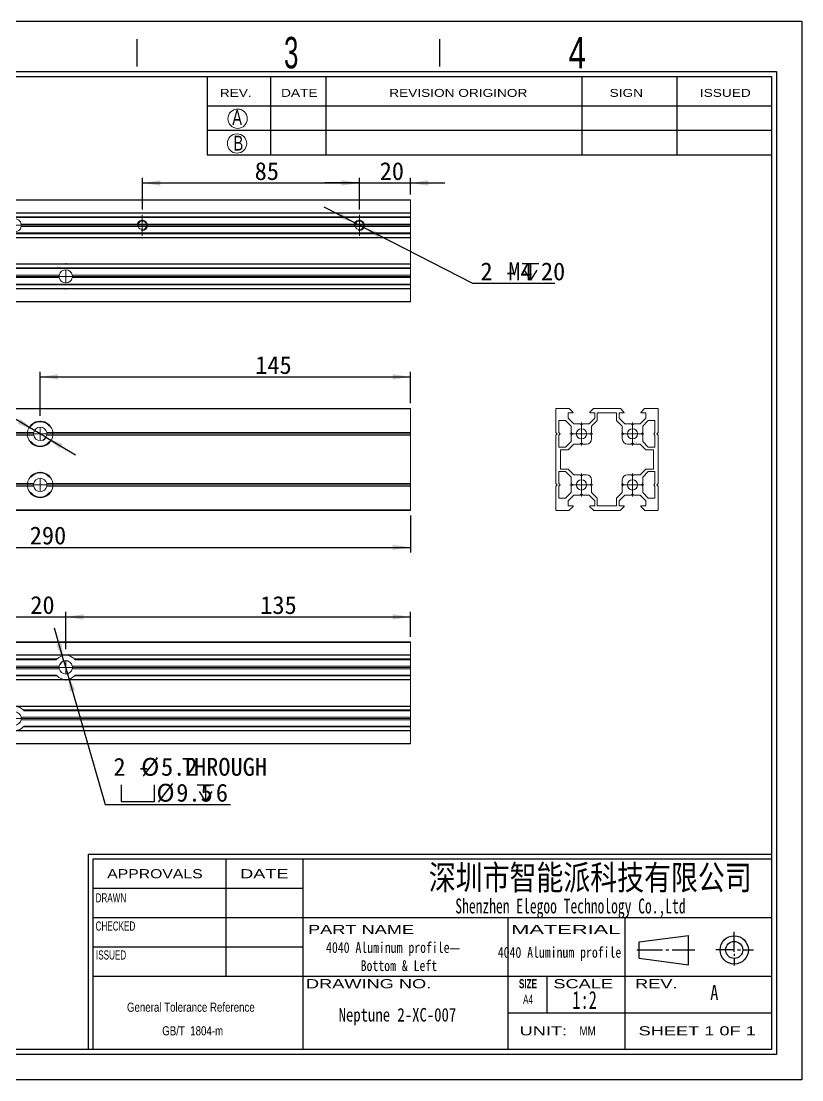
# Model space of a CAD drawing. Header units: millimetres. Extents: x 2 to 295, y 1 to 209.
# Drawn here: x 142.2 to 295.1, y 1.3 to 208.7 of the extents above; entities that cross this region are included whole.
import ezdxf

# ---------------------------------------------------------------- set-up
doc = ezdxf.new("R2010")
doc.units = ezdxf.units.MM
doc.linetypes.add('CENTER', pattern=[10.16, 6.35, -1.27, 1.27, -1.27])
doc.layers.add('DIM', color=5, linetype='Continuous')
doc.layers.add('SLD-0', color=179, linetype='Continuous')
doc.layers.add('中心线', color=1, linetype='CENTER', lineweight=15)
doc.styles.add('SLDTEXTSTYLE0', font='SIMSUN.TTC', dxfattribs={"width": 0.67})
doc.styles.add('SLDTEXTSTYLE1', font='SIMSUN.TTC', dxfattribs={"width": 0.8})
doc.styles.add('SLDTEXTSTYLE10', font='ARIAL.TTF', dxfattribs={"width": 0.7584})
doc.styles.add('SLDTEXTSTYLE11', font='ARIAL.TTF', dxfattribs={"width": 1.2324})
doc.styles.add('SLDTEXTSTYLE12', font='ARIAL.TTF', dxfattribs={"width": 1.7064})
doc.styles.add('SLDTEXTSTYLE13', font='SIMKAI.TTF', dxfattribs={"width": 0.67})
doc.styles.add('SLDTEXTSTYLE14', font='SIMSUN.TTC')
doc.styles.add('SLDTEXTSTYLE2', font='SIMSUN.TTC', dxfattribs={"width": 0.8, "bigfont": 'bigfont'})
doc.styles.add('SLDTEXTSTYLE4', font='SIMSUN.TTC', dxfattribs={"width": 0.8})
doc.styles.add('SLDTEXTSTYLE5', font='ARIAL.TTF', dxfattribs={"width": 0.63516})
doc.styles.add('SLDTEXTSTYLE6', font='GOTHIC.TTF', dxfattribs={"width": 0.7304})
doc.styles.add('SLDTEXTSTYLE7', font='GOTHIC.TTF', dxfattribs={"width": 0.61171})
doc.styles.add('SLDTEXTSTYLE8', font='ARIALBD.TTF', dxfattribs={"width": 0.63516})
doc.styles.add('SLDTEXTSTYLE9', font='ARIAL.TTF', dxfattribs={"width": 1.422})
doc.dimstyles.new('SLDDIMSTYLE0', dxfattribs={"dimtxt": 3.5, "dimasz": 3.5, "dimexe": 0, "dimexo": 0.0625, "dimgap": 0.875, "dimtad": 2, "dimlfac": 2, "dimrnd": 1e-09, "dimzin": 12, "dimdsep": 46, "dimtxsty": 'SLDTEXTSTYLE0', "dimsah": 1, "dimcen": 0.09, "dimadec": 0, "dimazin": 3, "dimtfac": 1, "dimtofl": 0, "dimtmove": 0, "dimatfit": 3, "dimfxl": 0, "dimfrac": 2, "dimtolj": 1, "dimtzin": 12, "dimarcsym": 0})
doc.dimstyles.new('SLDDIMSTYLE1', dxfattribs={"dimtxt": 3.5, "dimasz": 3.5, "dimexe": 0, "dimexo": 0.0625, "dimgap": 0.875, "dimtad": 2, "dimlfac": 2, "dimrnd": 1e-09, "dimzin": 12, "dimdsep": 46, "dimtxsty": 'SLDTEXTSTYLE0', "dimsah": 1, "dimcen": 0.09, "dimadec": 0, "dimazin": 3, "dimtfac": 1, "dimtmove": 0, "dimatfit": 0, "dimfxl": 0, "dimfrac": 2, "dimtolj": 1, "dimtzin": 12, "dimarcsym": 0})
doc.dimstyles.new('SLDDIMSTYLE2', dxfattribs={"dimtxt": 3.5, "dimasz": 3.5, "dimexe": 0, "dimexo": 0.0625, "dimgap": 0.875, "dimtad": 0, "dimtih": 1, "dimtoh": 1, "dimlfac": 2, "dimrnd": 1e-09, "dimzin": 12, "dimdsep": 46, "dimtxsty": 'SLDTEXTSTYLE0', "dimsah": 1, "dimcen": 0, "dimadec": 0, "dimazin": 3, "dimtfac": 1, "dimtmove": 0, "dimatfit": 3, "dimfxl": 0, "dimfrac": 2, "dimtolj": 1, "dimtzin": 12, "dimarcsym": 0})

# ---------------------------------------------------------------- blocks, each defined once
blk = doc.blocks.new('SW_NOTE_1')
at = {"layer": 'SLD-0', "color": 0, "char_height": 2.1167, "attachment_point": 2}
for s, insert, style in [('4040 Aluminum profile—', (11.56, 2.46), 'SLDTEXTSTYLE2'), (' Bottom & Left', (12.13, -1.09), 'SLDTEXTSTYLE1')]:
    blk.add_mtext(s, dxfattribs=dict(at, insert=insert, style=style))
blk = doc.blocks.new('SW_NOTE_3')
at = {"layer": 'SLD-0', "color": 0, "char_height": 1.7927, "attachment_point": 2, "style": 'SLDTEXTSTYLE10'}
for s, insert in [('General Tolerance Reference ', (13.02, 2.31)), (' GB/T  1804-m', (13.11, -2.32))]:
    blk.add_mtext(s, dxfattribs=dict(at, insert=insert))
blk = doc.blocks.new('_D')
at = {"layer": 'DIM'}
for p, q in [((150.96, 85.63), (150.96, 92.97)), ((150.96, 91.97), (218.46, 91.97)), ((218.46, 88.08), (218.46, 92.97))]:
    blk.add_line(p, q, dxfattribs=at)
for points in [[(150.96, 91.97), (154.46, 91.44), (154.46, 92.51)], [(218.46, 91.97), (214.96, 92.51), (214.96, 91.44)]]:
    blk.add_solid(points, dxfattribs=at)
at = {"layer": 'DIM', "insert": (189.05, 96.05), "char_height": 3.5, "attachment_point": 1, "style": 'SLDTEXTSTYLE14'}
blk.add_mtext('135', dxfattribs=at)
blk = doc.blocks.new('_D_1')
at = {"layer": 'DIM'}
for p, q in [((140.96, 91.98), (134.23, 91.98)), ((140.96, 75.63), (140.96, 92.98)), ((140.96, 91.98), (150.96, 91.98)), ((150.96, 85.63), (150.96, 92.98)), ((150.96, 91.98), (157.69, 91.98))]:
    blk.add_line(p, q, dxfattribs=at)
for points in [[(140.96, 91.98), (137.46, 92.52), (137.46, 91.45)], [(150.96, 91.98), (154.46, 91.45), (154.46, 92.52)]]:
    blk.add_solid(points, dxfattribs=at)
at = {"layer": 'DIM', "insert": (144.02, 96.06), "char_height": 3.5, "attachment_point": 1, "style": 'SLDTEXTSTYLE14'}
blk.add_mtext('20', dxfattribs=at)
blk = doc.blocks.new('SW_SYMBOL_HOLE_SPOT')
at = {"layer": 'DIM', "color": 0}
for p, q in [((0, 875), (0, 75)), ((1600, 75), (1600, 875)), ((0, 75), (1600, 75))]:
    blk.add_line(p, q, dxfattribs=at)
blk = doc.blocks.new('SW_SYMBOL_HOLE_DEPTH')
at = {"layer": 'DIM', "color": 0}
for p, q in [((0, 875), (800, 875)), ((100, 555), (400, 75)), ((400, 875), (400, 75)), ((700, 555), (400, 75))]:
    blk.add_line(p, q, dxfattribs=at)
blk = doc.blocks.new('_D_2')
at = {"layer": 'DIM'}
for p, q in [((150.6, 83.33), (148.73, 89.8)), ((150.6, 83.33), (151.32, 80.83)), ((151.32, 80.83), (158.71, 55.22)), ((158.71, 55.22), (183.22, 55.22))]:
    blk.add_line(p, q, dxfattribs=at)
blk.add_arc((150.96, 82.08), 1.3, 68.5332, 153.5189, dxfattribs=at)
for points in [[(150.6, 83.33), (150.14, 86.84), (149.11, 86.54)], [(151.32, 80.83), (151.77, 77.32), (152.8, 77.62)]]:
    blk.add_solid(points, dxfattribs=at)
at = {"layer": 'DIM', "xscale": 0.004072727272727273, "yscale": 0.004072727272727273, "zscale": 0.004072727272727273}
for name, p in [('SW_SYMBOL_HOLE_SPOT', (161.81, 55.5)), ('SW_SYMBOL_HOLE_DEPTH', (176.69, 55.5))]:
    blk.add_blockref(name, p, dxfattribs=at)
at = {"layer": 'DIM', "char_height": 3.5, "attachment_point": 1, "style": 'SLDTEXTSTYLE14'}
for s, insert in [('2 - ', (160.3, 64.36)), ('%%c', (165.74, 64.36)), ('5.2', (169.61, 64.36)), ('THROUGH', (173.7, 64.36)), ('%%c', (168.73, 59.29)), ('9.5', (172.6, 59.29)), ('6', (180.35, 59.29))]:
    blk.add_mtext(s, dxfattribs=dict(at, insert=insert))
blk = doc.blocks.new('SW_CENTERMARKSYMBOL_0')
at = {"layer": '中心线', "color": 0}
for p, q in [((0, 2.5), (0, 2.55)), ((-2.5, 0), (-2.55, 0)), ((0, 0), (-1.25, 0)), ((0, 0), (0, 1.25)), ((0, 0), (0, -1.25)), ((0, 0), (1.25, 0)), ((2.5, 0), (2.55, 0)), ((0, -2.5), (0, -2.55))]:
    blk.add_line(p, q, dxfattribs=at)
blk = doc.blocks.new('SW_CENTERMARKSYMBOL_1')
at = {"layer": '中心线', "color": 0}
for p, q in [((0, 2.5), (0, 2.55)), ((-2.5, 0), (-2.55, 0)), ((0, 0), (-1.25, 0)), ((0, 0), (0, 1.25)), ((0, 0), (0, -1.25)), ((0, 0), (1.25, 0)), ((2.5, 0), (2.55, 0)), ((0, -2.5), (0, -2.55))]:
    blk.add_line(p, q, dxfattribs=at)
blk = doc.blocks.new('_D_3')
at = {"layer": 'DIM'}
for p, q in [((145.96, 131.38), (145.96, 139.99)), ((145.96, 138.99), (218.46, 138.99)), ((218.46, 133.83), (218.46, 139.99))]:
    blk.add_line(p, q, dxfattribs=at)
for points in [[(145.96, 138.99), (149.46, 138.46), (149.46, 139.53)], [(218.46, 138.99), (214.96, 139.53), (214.96, 138.46)]]:
    blk.add_solid(points, dxfattribs=at)
at = {"layer": 'DIM', "insert": (188.06, 143.07), "char_height": 3.5, "attachment_point": 1, "style": 'SLDTEXTSTYLE14'}
blk.add_mtext('145', dxfattribs=at)
blk = doc.blocks.new('_D_4')
at = {"layer": 'DIM'}
for p, q in [((73.46, 111.83), (73.46, 104.6)), ((218.46, 111.83), (218.46, 104.6)), ((73.46, 105.6), (218.46, 105.6))]:
    blk.add_line(p, q, dxfattribs=at)
for points in [[(73.46, 105.6), (76.96, 105.07), (76.96, 106.14)], [(218.46, 105.6), (214.96, 106.14), (214.96, 105.07)]]:
    blk.add_solid(points, dxfattribs=at)
at = {"layer": 'DIM', "insert": (143.91, 109.68), "char_height": 3.5, "attachment_point": 1, "style": 'SLDTEXTSTYLE14'}
blk.add_mtext('290', dxfattribs=at)
blk = doc.blocks.new('_D_5')
at = {"layer": 'DIM'}
for p, q in [((128.12, 138.42), (103.61, 138.42)), ((144.84, 128.49), (128.12, 138.42)), ((147.07, 127.16), (144.84, 128.49)), ((147.07, 127.16), (152.86, 123.73))]:
    blk.add_line(p, q, dxfattribs=at)
blk.add_arc((145.96, 127.83), 1.3, 291.7182, 333.5189, dxfattribs=at)
for points in [[(144.84, 128.49), (142.1, 130.74), (141.55, 129.82)], [(147.07, 127.16), (149.81, 124.91), (150.36, 125.84)]]:
    blk.add_solid(points, dxfattribs=at)
at = {"layer": 'DIM', "xscale": 0.004072727272727273, "yscale": 0.004072727272727273, "zscale": 0.004072727272727273}
for name, p in [('SW_SYMBOL_HOLE_SPOT', (105.12, 138.71)), ('SW_SYMBOL_HOLE_DEPTH', (120, 138.71))]:
    blk.add_blockref(name, p, dxfattribs=at)
at = {"layer": 'DIM', "char_height": 3.5, "attachment_point": 1, "style": 'SLDTEXTSTYLE14'}
for s, insert in [('2 - ', (103.61, 147.57)), ('%%c', (109.06, 147.57)), ('5.2', (112.93, 147.57)), ('THROUGH', (117.01, 147.57)), ('%%c', (112.05, 142.49)), ('9.5', (115.92, 142.49)), ('6', (123.67, 142.49))]:
    blk.add_mtext(s, dxfattribs=dict(at, insert=insert))
blk = doc.blocks.new('SW_CENTERMARKSYMBOL_2')
at = {"layer": '中心线', "color": 0}
for p, q in [((0, 2.5), (0, 2.55)), ((-2.5, 0), (-2.55, 0)), ((0, 0), (-1.25, 0)), ((0, 0), (0, 1.25)), ((0, 0), (0, -1.25)), ((0, 0), (1.25, 0)), ((2.5, 0), (2.55, 0)), ((0, -2.5), (0, -2.55))]:
    blk.add_line(p, q, dxfattribs=at)
blk = doc.blocks.new('SW_CENTERMARKSYMBOL_3')
at = {"layer": '中心线', "color": 0}
for p, q in [((0, 2.5), (0, 2.55)), ((-2.5, 0), (-2.55, 0)), ((0, 0), (-1.25, 0)), ((0, 0), (0, 1.25)), ((0, 0), (0, -1.25)), ((0, 0), (1.25, 0)), ((2.5, 0), (2.55, 0)), ((0, -2.5), (0, -2.55))]:
    blk.add_line(p, q, dxfattribs=at)
blk = doc.blocks.new('_D_6')
at = {"layer": 'DIM'}
for p, q in [((208.46, 176.98), (201.73, 176.98)), ((208.46, 171.76), (208.46, 177.98)), ((208.46, 176.98), (218.46, 176.98)), ((218.46, 174.69), (218.46, 177.98)), ((218.46, 176.98), (225.19, 176.98))]:
    blk.add_line(p, q, dxfattribs=at)
for points in [[(208.46, 176.98), (204.96, 177.52), (204.96, 176.45)], [(218.46, 176.98), (221.96, 176.45), (221.96, 177.52)]]:
    blk.add_solid(points, dxfattribs=at)
at = {"layer": 'DIM', "insert": (212.44, 181.06), "char_height": 3.5, "attachment_point": 1, "style": 'SLDTEXTSTYLE14'}
blk.add_mtext('20', dxfattribs=at)
blk = doc.blocks.new('_D_7')
at = {"layer": 'DIM'}
for p, q in [((165.96, 171.76), (165.96, 177.98)), ((165.96, 176.98), (208.46, 176.98)), ((208.46, 171.76), (208.46, 177.98))]:
    blk.add_line(p, q, dxfattribs=at)
for points in [[(165.96, 176.98), (169.46, 176.45), (169.46, 177.52)], [(208.46, 176.98), (204.96, 177.52), (204.96, 176.45)]]:
    blk.add_solid(points, dxfattribs=at)
at = {"layer": 'DIM', "insert": (187.96, 181.06), "char_height": 3.5, "attachment_point": 1, "style": 'SLDTEXTSTYLE14'}
blk.add_mtext('85', dxfattribs=at)
blk = doc.blocks.new('_D_8')
at = {"layer": 'DIM'}
for p, q in [((207.57, 169.15), (201.58, 172.22)), ((207.57, 169.15), (209.35, 168.23)), ((209.35, 168.23), (230.59, 157.34)), ((230.59, 157.34), (246.73, 157.34))]:
    blk.add_line(p, q, dxfattribs=at)
for points in [[(207.57, 169.15), (204.7, 171.22), (204.21, 170.26)], [(209.35, 168.23), (212.21, 166.16), (212.71, 167.11)]]:
    blk.add_solid(points, dxfattribs=at)
at = {"layer": 'DIM', "xscale": 0.004072727272727273, "yscale": 0.004072727272727273, "zscale": 0.004072727272727273}
blk.add_blockref('SW_SYMBOL_HOLE_DEPTH', (240.34, 157.62), dxfattribs=at)
at = {"layer": 'DIM', "char_height": 3.5, "attachment_point": 1, "style": 'SLDTEXTSTYLE14'}
for s, insert in [('2 - ', (232.18, 161.41)), ('M4', (237.62, 161.41)), ('20', (244.01, 161.41))]:
    blk.add_mtext(s, dxfattribs=dict(at, insert=insert))
blk = doc.blocks.new('SW_CENTERMARKSYMBOL_4')
at = {"layer": '中心线', "color": 0}
for p, q in [((0, 1.25), (0, 2.075)), ((-1.25, 0), (-2.075, 0)), ((0, 0), (-1.25, 0)), ((0, 0), (0, 1.25)), ((0, 0), (0, -1.25)), ((0, 0), (1.25, 0)), ((1.25, 0), (2.075, 0)), ((0, -1.25), (0, -2.075))]:
    blk.add_line(p, q, dxfattribs=at)
blk = doc.blocks.new('SW_CENTERMARKSYMBOL_5')
at = {"layer": '中心线', "color": 0}
for p, q in [((0, 1.25), (0, 2.075)), ((-1.25, 0), (-2.075, 0)), ((0, 0), (-1.25, 0)), ((0, 0), (0, 1.25)), ((0, 0), (0, -1.25)), ((0, 0), (1.25, 0)), ((1.25, 0), (2.075, 0)), ((0, -1.25), (0, -2.075))]:
    blk.add_line(p, q, dxfattribs=at)
blk = doc.blocks.new('SW_CENTERMARKSYMBOL_6')
at = {"layer": '中心线', "color": 0}
for p, q in [((0, 2.5), (0, 2.55)), ((-2.5, 0), (-2.55, 0)), ((0, 0), (-1.25, 0)), ((0, 0), (0, 1.25)), ((0, 0), (0, -1.25)), ((0, 0), (1.25, 0)), ((2.5, 0), (2.55, 0)), ((0, -2.5), (0, -2.55))]:
    blk.add_line(p, q, dxfattribs=at)
blk = doc.blocks.new('SW_CENTERMARKSYMBOL_7')
at = {"layer": '中心线', "color": 0}
for p, q in [((0, 2.5), (0, 2.55)), ((-2.5, 0), (-2.55, 0)), ((0, 0), (-1.25, 0)), ((0, 0), (0, 1.25)), ((0, 0), (0, -1.25)), ((0, 0), (1.25, 0)), ((2.5, 0), (2.55, 0)), ((0, -2.5), (0, -2.55))]:
    blk.add_line(p, q, dxfattribs=at)
blk = doc.blocks.new('SW_CENTERMARKSYMBOL_8')
at = {"layer": '中心线', "color": 0}
for p, q in [((0, 1.25), (0, 2.25)), ((-1.25, 0), (-2.25, 0)), ((0, 0), (-1.25, 0)), ((0, 0), (0, 1.25)), ((0, 0), (0, -1.25)), ((0, 0), (1.25, 0)), ((1.25, 0), (2.25, 0)), ((0, -1.25), (0, -2.25))]:
    blk.add_line(p, q, dxfattribs=at)
blk = doc.blocks.new('SW_CENTERMARKSYMBOL_9')
at = {"layer": '中心线', "color": 0}
for p, q in [((0, 1.25), (0, 2.25)), ((-1.25, 0), (-2.25, 0)), ((0, 0), (-1.25, 0)), ((0, 0), (0, 1.25)), ((0, 0), (0, -1.25)), ((0, 0), (1.25, 0)), ((1.25, 0), (2.25, 0)), ((0, -1.25), (0, -2.25))]:
    blk.add_line(p, q, dxfattribs=at)
blk = doc.blocks.new('SW_CENTERMARKSYMBOL_10')
at = {"layer": '中心线', "color": 0}
for p, q in [((0, 1.25), (0, 2.25)), ((-1.25, 0), (-2.25, 0)), ((0, 0), (-1.25, 0)), ((0, 0), (0, 1.25)), ((0, 0), (0, -1.25)), ((0, 0), (1.25, 0)), ((1.25, 0), (2.25, 0)), ((0, -1.25), (0, -2.25))]:
    blk.add_line(p, q, dxfattribs=at)
blk = doc.blocks.new('SW_CENTERMARKSYMBOL_11')
at = {"layer": '中心线', "color": 0}
for p, q in [((0, 1.25), (0, 2.25)), ((-1.25, 0), (-2.25, 0)), ((0, 0), (-1.25, 0)), ((0, 0), (0, 1.25)), ((0, 0), (0, -1.25)), ((0, 0), (1.25, 0)), ((1.25, 0), (2.25, 0)), ((0, -1.25), (0, -2.25))]:
    blk.add_line(p, q, dxfattribs=at)

msp = doc.modelspace()

# ---------------------------------------------------------------- linework, layer by layer
at = {"color": 7, "linetype": 'Continuous', "lineweight": 15}
for p, q in [((218.4563, 173.6895), (73.4563, 173.6895)), ((218.4563, 173.5895), (73.4563, 173.5895)), ((218.4563, 173.6895), (218.4563, 173.5895)), ((218.4563, 173.5895), (218.4563, 171.1309)), ((218.4563, 171.1309), (73.4563, 171.1309)), ((218.4563, 171.0602), (73.4563, 171.0602)), ((218.4563, 170.3602), (73.4563, 170.3602)), ((73.4563, 170.3309), (218.4563, 170.3309)), ((218.4563, 170.1945), (73.4563, 170.1945)), ((218.4563, 171.1309), (218.4563, 171.0602)), ((218.4563, 171.0602), (218.4563, 170.3602)), ((218.4563, 170.3602), (218.4563, 170.3309)), ((218.4563, 170.3309), (218.4563, 170.1945)), ((218.4563, 170.1945), (218.4563, 168.9395)), ((165.1701, 168.9395), (142.232, 168.9395)), ((165.1701, 168.4395), (142.232, 168.4395)), ((165.1313, 168.6895), (142.2563, 168.6895)), ((166.7813, 168.6895), (165.1373, 168.6895)), ((166.7343, 168.4395), (165.1717, 168.4395)), ((166.7398, 168.9395), (165.177, 168.9395)), ((207.6701, 168.9395), (166.7425, 168.9395)), ((207.6701, 168.4395), (166.7425, 168.4395)), ((207.6313, 168.6895), (166.7813, 168.6895)), ((209.2813, 168.6895), (207.6373, 168.6895)), ((209.2343, 168.4395), (207.6717, 168.4395)), ((209.2398, 168.9395), (207.6769, 168.9395)), ((218.4563, 168.9395), (209.2425, 168.9395)), ((218.4563, 168.4395), (209.2425, 168.4395)), ((218.4563, 168.6895), (209.2813, 168.6895)), ((218.4563, 168.9395), (218.4563, 168.6895)), ((218.4563, 168.6895), (218.4563, 168.4395)), ((218.4563, 168.4395), (218.4563, 167.1845)), ((218.4563, 167.1845), (73.4563, 167.1845)), ((218.4563, 167.0481), (73.4563, 167.0481)), ((218.4563, 167.0188), (73.4563, 167.0188)), ((218.4563, 166.3188), (73.4563, 166.3188)), ((218.4563, 166.2481), (73.4563, 166.2481)), ((218.4563, 167.1845), (218.4563, 167.0481)), ((218.4563, 167.0481), (218.4563, 167.0188)), ((218.4563, 167.0188), (218.4563, 166.3188)), ((218.4563, 166.3188), (218.4563, 166.2481)), ((218.4563, 166.2481), (218.4563, 161.1309)), ((218.4563, 161.1309), (73.4563, 161.1309)), ((218.4563, 161.0602), (73.4563, 161.0602)), ((218.4563, 160.3602), (73.4563, 160.3602)), ((73.4563, 160.3309), (218.4563, 160.3309)), ((218.4563, 160.1945), (73.4563, 160.1945)), ((218.4563, 161.1309), (218.4563, 161.0602)), ((218.4563, 161.0602), (218.4563, 160.3602)), ((218.4563, 160.3602), (218.4563, 160.3309)), ((218.4563, 160.3309), (218.4563, 160.1945)), ((218.4563, 160.1945), (218.4563, 158.9395)), ((149.6806, 158.9395), (73.4563, 158.9395)), ((149.6563, 158.6895), (73.4563, 158.6895)), ((149.6806, 158.4395), (73.4563, 158.4395)), ((218.4563, 158.9395), (152.232, 158.9395)), ((218.4563, 158.4395), (152.232, 158.4395)), ((218.4563, 158.6895), (152.2563, 158.6895)), ((218.4563, 158.9395), (218.4563, 158.6895)), ((218.4563, 158.6895), (218.4563, 158.4395)), ((218.4563, 158.4395), (218.4563, 157.1845)), ((218.4563, 157.1845), (73.4563, 157.1845)), ((218.4563, 157.0481), (73.4563, 157.0481)), ((218.4563, 157.0188), (73.4563, 157.0188)), ((218.4563, 156.3188), (73.4563, 156.3188)), ((218.4563, 156.2481), (73.4563, 156.2481)), ((218.4563, 157.1845), (218.4563, 157.0481)), ((218.4563, 157.0481), (218.4563, 157.0188)), ((218.4563, 157.0188), (218.4563, 156.3188)), ((218.4563, 156.3188), (218.4563, 156.2481)), ((218.4563, 156.2481), (218.4563, 153.7895)), ((218.4563, 153.7895), (73.4563, 153.7895)), ((218.4563, 153.6895), (73.4563, 153.6895)), ((218.4563, 153.7895), (218.4563, 153.6895)), ((218.4563, 132.8282), (73.4563, 132.8282)), ((218.4563, 132.7282), (73.4563, 132.7282)), ((218.4563, 132.8282), (218.4563, 132.7282)), ((218.4563, 132.7282), (218.4563, 128.0782)), ((246.9466, 128.0782), (246.9466, 132.7282)), ((247.0466, 132.8282), (249.5052, 132.8282)), ((249.5759, 132.7989), (250.2759, 132.0989)), ((253.6173, 132.0989), (254.3173, 132.7989)), ((254.388, 132.8282), (259.5052, 132.8282)), ((259.5759, 132.7989), (260.2759, 132.0989)), ((263.6173, 132.0989), (264.3173, 132.7989)), ((264.388, 132.8282), (266.8466, 132.8282)), ((266.9466, 132.7282), (266.9466, 128.0782)), ((250.2052, 131.9282), (249.3416, 131.9282)), ((249.3416, 131.9282), (249.3416, 130.9282)), ((249.3416, 130.9282), (250.4416, 129.8282)), ((253.4516, 129.8282), (254.5516, 130.9282)), ((254.5516, 131.9282), (253.688, 131.9282)), ((254.5516, 130.9282), (254.5516, 131.9282)), ((255.0466, 131.9282), (258.8466, 131.9282)), ((255.0466, 130.4332), (255.0466, 131.9282)), ((258.8466, 131.9282), (258.8466, 130.4332)), ((260.2052, 131.9282), (259.3416, 131.9282)), ((259.3416, 131.9282), (259.3416, 130.9282)), ((259.3416, 130.9282), (260.4416, 129.8282)), ((263.4516, 129.8282), (264.5516, 130.9282)), ((264.5516, 131.9282), (263.688, 131.9282)), ((264.5516, 130.9282), (264.5516, 131.9282)), ((144.119, 129.3332), (143.9601, 129.3332)), ((145.1941, 128.8282), (145.1256, 128.8282)), ((146.787, 128.8282), (146.7185, 128.8282)), ((147.9525, 129.3332), (147.7936, 129.3332)), ((248.8466, 130.4332), (247.5466, 130.4332)), ((247.5466, 128.0782), (247.5466, 130.4332)), ((249.9466, 129.3332), (248.8466, 130.4332)), ((249.9466, 128.0782), (249.9466, 129.3332)), ((250.4416, 129.8282), (251.6966, 129.8282)), ((251.6966, 129.8282), (251.9466, 129.5782)), ((251.9466, 129.5782), (252.1966, 129.8282)), ((252.1966, 129.8282), (253.4516, 129.8282)), ((253.9466, 129.3332), (255.0466, 130.4332)), ((253.9466, 128.0782), (253.9466, 129.3332)), ((258.8466, 130.4332), (259.9466, 129.3332)), ((259.9466, 129.3332), (259.9466, 128.0782)), ((260.4416, 129.8282), (261.6966, 129.8282)), ((261.6966, 129.8282), (261.9466, 129.5782)), ((261.9466, 129.5782), (262.1966, 129.8282)), ((262.1966, 129.8282), (263.4516, 129.8282)), ((265.0466, 130.4332), (263.9466, 129.3332)), ((263.9466, 129.3332), (263.9466, 128.0782)), ((266.3466, 130.4332), (265.0466, 130.4332)), ((266.3466, 130.4332), (266.3466, 128.0782)), ((73.4563, 128.0782), (143.4688, 128.0782)), ((73.4563, 127.8282), (143.4563, 127.8282)), ((73.4563, 127.5782), (143.4688, 127.5782)), ((144.6563, 127.8282), (143.4563, 127.8282)), ((144.6806, 128.0782), (143.4688, 128.0782)), ((144.6806, 127.5782), (143.4688, 127.5782)), ((148.4438, 128.0782), (147.232, 128.0782)), ((148.4438, 127.5782), (147.232, 127.5782)), ((148.4563, 127.8282), (147.2563, 127.8282)), ((148.4438, 128.0782), (218.4563, 128.0782)), ((148.4438, 127.5782), (218.4563, 127.5782)), ((148.4563, 127.8282), (218.4563, 127.8282)), ((218.4563, 128.0782), (218.4563, 127.8282)), ((218.4563, 127.8282), (218.4563, 127.5782)), ((218.4563, 127.5782), (218.4563, 118.0782)), ((246.9466, 128.0782), (247.1966, 127.8282)), ((247.1966, 127.8282), (246.9466, 127.5782)), ((246.9466, 118.0782), (246.9466, 127.5782)), ((247.7966, 127.8282), (247.5466, 128.0782)), ((247.5466, 127.5782), (247.7966, 127.8282)), ((247.5466, 125.2231), (247.5466, 127.5782)), ((250.1966, 127.8282), (249.9466, 128.0782)), ((249.9466, 127.5782), (250.1966, 127.8282)), ((249.9466, 126.3231), (249.9466, 127.5782)), ((253.6966, 127.8282), (253.9466, 128.0782)), ((253.9466, 127.5782), (253.6966, 127.8282)), ((253.9466, 126.8282), (253.9466, 127.5782)), ((259.9466, 128.0782), (260.1966, 127.8282)), ((260.1966, 127.8282), (259.9466, 127.5782)), ((259.9466, 127.5782), (259.9466, 126.8282)), ((263.9466, 128.0782), (263.6966, 127.8282)), ((263.6966, 127.8282), (263.9466, 127.5782)), ((263.9466, 127.5782), (263.9466, 126.3231)), ((266.3466, 128.0782), (266.0966, 127.8282)), ((266.0966, 127.8282), (266.3466, 127.5782)), ((266.3466, 127.5782), (266.3466, 125.2231)), ((266.6966, 127.8282), (266.9466, 128.0782)), ((266.9466, 127.5782), (266.6966, 127.8282)), ((266.9466, 127.5782), (266.9466, 118.0782)), ((144.119, 126.3231), (143.9601, 126.3231)), ((147.9525, 126.3231), (147.7936, 126.3231)), ((247.5466, 125.2231), (248.8466, 125.2231)), ((247.8466, 124.7282), (249.3416, 124.7282)), ((247.8466, 120.9282), (247.8466, 124.7282)), ((248.8466, 125.2231), (249.9466, 126.3231)), ((249.3416, 124.7282), (250.4416, 125.8282)), ((250.4416, 125.8282), (251.6966, 125.8282)), ((251.6966, 125.8282), (251.9466, 126.0782)), ((251.9466, 126.0782), (252.1966, 125.8282)), ((252.1966, 125.8282), (252.9466, 125.8282)), ((260.9466, 125.8282), (261.6966, 125.8282)), ((261.6966, 125.8282), (261.9466, 126.0782)), ((261.9466, 126.0782), (262.1966, 125.8282)), ((262.1966, 125.8282), (263.4516, 125.8282)), ((263.4516, 125.8282), (264.5516, 124.7282)), ((263.9466, 126.3231), (265.0466, 125.2231)), ((264.5516, 124.7282), (266.0466, 124.7282)), ((265.0466, 125.2231), (266.3466, 125.2231)), ((266.0466, 124.7282), (266.0466, 120.9282)), ((248.8466, 120.4332), (247.5466, 120.4332)), ((247.5466, 118.0782), (247.5466, 120.4332)), ((249.3416, 120.9282), (247.8466, 120.9282)), ((249.9466, 119.3332), (248.8466, 120.4332)), ((250.4416, 119.8282), (249.3416, 120.9282)), ((264.5516, 120.9282), (263.4516, 119.8282)), ((265.0466, 120.4332), (263.9466, 119.3332)), ((266.0466, 120.9282), (264.5516, 120.9282)), ((266.3466, 120.4332), (265.0466, 120.4332)), ((266.3466, 120.4332), (266.3466, 118.0782)), ((144.119, 119.3332), (143.9601, 119.3332)), ((145.1941, 118.8282), (145.1256, 118.8282)), ((146.787, 118.8282), (146.7185, 118.8282)), ((147.9525, 119.3332), (147.7936, 119.3332)), ((249.9466, 118.0782), (249.9466, 119.3332)), ((251.6966, 119.8282), (250.4416, 119.8282)), ((251.9466, 119.5782), (251.6966, 119.8282)), ((252.1966, 119.8282), (251.9466, 119.5782)), ((252.9466, 119.8282), (252.1966, 119.8282)), ((253.9466, 118.0782), (253.9466, 118.8282)), ((259.9466, 118.8282), (259.9466, 118.0782)), ((261.6966, 119.8282), (260.9466, 119.8282)), ((261.9466, 119.5782), (261.6966, 119.8282)), ((262.1966, 119.8282), (261.9466, 119.5782)), ((263.4516, 119.8282), (262.1966, 119.8282)), ((263.9466, 119.3332), (263.9466, 118.0782)), ((73.4563, 118.0782), (143.4688, 118.0782)), ((73.4563, 117.8282), (143.4563, 117.8282)), ((73.4563, 117.5782), (143.4688, 117.5782)), ((144.6563, 117.8282), (143.4563, 117.8282)), ((144.6806, 118.0782), (143.4688, 118.0782)), ((144.6806, 117.5782), (143.4688, 117.5782)), ((144.119, 116.3231), (143.9601, 116.3231)), ((148.4438, 118.0782), (147.232, 118.0782)), ((148.4438, 117.5782), (147.232, 117.5782)), ((148.4563, 117.8282), (147.2563, 117.8282)), ((147.9525, 116.3231), (147.7936, 116.3231)), ((148.4438, 118.0782), (218.4563, 118.0782)), ((148.4438, 117.5782), (218.4563, 117.5782)), ((148.4563, 117.8282), (218.4563, 117.8282)), ((218.4563, 118.0782), (218.4563, 117.8282)), ((218.4563, 117.8282), (218.4563, 117.5782)), ((218.4563, 117.5782), (218.4563, 112.9282)), ((246.9466, 118.0782), (247.1966, 117.8282)), ((247.1966, 117.8282), (246.9466, 117.5782)), ((246.9466, 112.9282), (246.9466, 117.5782)), ((247.7966, 117.8282), (247.5466, 118.0782)), ((247.5466, 117.5782), (247.7966, 117.8282)), ((247.5466, 115.2231), (247.5466, 117.5782)), ((248.8466, 115.2231), (249.9466, 116.3231)), ((250.1966, 117.8282), (249.9466, 118.0782)), ((249.9466, 117.5782), (250.1966, 117.8282)), ((249.9466, 116.3231), (249.9466, 117.5782)), ((253.6966, 117.8282), (253.9466, 118.0782)), ((253.9466, 117.5782), (253.6966, 117.8282)), ((253.9466, 116.3231), (253.9466, 117.5782)), ((255.0466, 115.2231), (253.9466, 116.3231)), ((259.9466, 116.3231), (258.8466, 115.2231)), ((259.9466, 118.0782), (260.1966, 117.8282)), ((260.1966, 117.8282), (259.9466, 117.5782)), ((259.9466, 117.5782), (259.9466, 116.3231)), ((263.9466, 118.0782), (263.6966, 117.8282)), ((263.6966, 117.8282), (263.9466, 117.5782)), ((263.9466, 117.5782), (263.9466, 116.3231)), ((263.9466, 116.3231), (265.0466, 115.2231)), ((266.3466, 118.0782), (266.0966, 117.8282)), ((266.0966, 117.8282), (266.3466, 117.5782)), ((266.3466, 117.5782), (266.3466, 115.2231)), ((266.6966, 117.8282), (266.9466, 118.0782)), ((266.9466, 117.5782), (266.6966, 117.8282)), ((266.9466, 117.5782), (266.9466, 112.9282)), ((247.5466, 115.2231), (248.8466, 115.2231)), ((250.4416, 115.8282), (249.3416, 114.7282)), ((249.3416, 114.7282), (249.3416, 113.7282)), ((251.6966, 115.8282), (250.4416, 115.8282)), ((251.9466, 116.0782), (251.6966, 115.8282)), ((252.1966, 115.8282), (251.9466, 116.0782)), ((253.4516, 115.8282), (252.1966, 115.8282)), ((254.5516, 114.7282), (253.4516, 115.8282)), ((254.5516, 113.7282), (254.5516, 114.7282)), ((255.0466, 113.7282), (255.0466, 115.2231)), ((258.8466, 115.2231), (258.8466, 113.7282)), ((260.4416, 115.8282), (259.3416, 114.7282)), ((259.3416, 114.7282), (259.3416, 113.7282)), ((261.6966, 115.8282), (260.4416, 115.8282)), ((261.9466, 116.0782), (261.6966, 115.8282)), ((262.1966, 115.8282), (261.9466, 116.0782)), ((263.4516, 115.8282), (262.1966, 115.8282)), ((264.5516, 114.7282), (263.4516, 115.8282)), ((264.5516, 113.7282), (264.5516, 114.7282)), ((265.0466, 115.2231), (266.3466, 115.2231)), ((218.4563, 112.9282), (73.4563, 112.9282)), ((218.4563, 112.8282), (73.4563, 112.8282)), ((218.4563, 112.9282), (218.4563, 112.8282)), ((249.5052, 112.8282), (247.0466, 112.8282)), ((249.3416, 113.7282), (250.2052, 113.7282)), ((250.2759, 113.5574), (249.5759, 112.8574)), ((254.3173, 112.8574), (253.6173, 113.5574)), ((253.688, 113.7282), (254.5516, 113.7282)), ((259.5052, 112.8282), (254.388, 112.8282)), ((258.8466, 113.7282), (255.0466, 113.7282)), ((259.3416, 113.7282), (260.2052, 113.7282)), ((260.2759, 113.5574), (259.5759, 112.8574)), ((264.3173, 112.8574), (263.6173, 113.5574)), ((263.688, 113.7282), (264.5516, 113.7282)), ((266.8466, 112.8282), (264.388, 112.8282)), ((218.4563, 87.0811), (73.4563, 87.0811)), ((218.4563, 86.9811), (73.4563, 86.9811)), ((218.4563, 87.0811), (218.4563, 86.9811)), ((218.4563, 86.9811), (218.4563, 84.5225)), ((218.4563, 84.5225), (73.4563, 84.5225)), ((150.8136, 84.4518), (73.4563, 84.4518)), ((149.2683, 83.7518), (73.4563, 83.7518)), ((73.4563, 83.7225), (149.2405, 83.7225)), ((149.119, 83.5861), (73.4563, 83.5861)), ((218.4563, 84.4518), (151.099, 84.4518)), ((218.4563, 83.7518), (152.6443, 83.7518)), ((152.6722, 83.7225), (218.4563, 83.7225)), ((218.4563, 83.5861), (152.7936, 83.5861)), ((218.4563, 84.5225), (218.4563, 84.4518)), ((218.4563, 84.4518), (218.4563, 83.7518)), ((218.4563, 83.7518), (218.4563, 83.7225)), ((218.4563, 83.7225), (218.4563, 83.5861)), ((218.4563, 83.5861), (218.4563, 82.3311)), ((149.6806, 82.3311), (73.4563, 82.3311)), ((149.6563, 82.0811), (73.4563, 82.0811)), ((149.6806, 81.8311), (73.4563, 81.8311)), ((218.4563, 82.3311), (152.232, 82.3311)), ((218.4563, 81.8311), (152.232, 81.8311)), ((218.4563, 82.0811), (152.2563, 82.0811)), ((218.4563, 82.3311), (218.4563, 82.0811)), ((218.4563, 82.0811), (218.4563, 81.8311)), ((218.4563, 81.8311), (218.4563, 80.5761)), ((149.119, 80.5761), (73.4563, 80.5761)), ((149.2404, 80.4397), (73.4563, 80.4397)), ((149.2683, 80.4104), (73.4563, 80.4104)), ((150.8136, 79.7104), (73.4563, 79.7104)), ((218.4563, 79.6397), (73.4563, 79.6397)), ((218.4563, 79.7104), (151.099, 79.7104)), ((218.4563, 80.4104), (152.6443, 80.4104)), ((218.4563, 80.4397), (152.6721, 80.4397)), ((218.4563, 80.5761), (152.7936, 80.5761)), ((218.4563, 80.5761), (218.4563, 80.4397)), ((218.4563, 80.4397), (218.4563, 80.4104)), ((218.4563, 80.4104), (218.4563, 79.7104)), ((218.4563, 79.7104), (218.4563, 79.6397)), ((218.4563, 79.6397), (218.4563, 74.5225)), ((218.4563, 74.5225), (73.4563, 74.5225)), ((218.4563, 74.4518), (141.099, 74.4518)), ((218.4563, 73.7518), (142.6443, 73.7518)), ((142.6722, 73.7225), (218.4563, 73.7225)), ((218.4563, 73.5861), (142.7936, 73.5861)), ((218.4563, 74.5225), (218.4563, 74.4518)), ((218.4563, 74.4518), (218.4563, 73.7518)), ((218.4563, 73.7518), (218.4563, 73.7225)), ((218.4563, 73.7225), (218.4563, 73.5861)), ((218.4563, 73.5861), (218.4563, 72.3311)), ((218.4563, 72.3311), (142.232, 72.3311)), ((218.4563, 71.8311), (142.232, 71.8311)), ((218.4563, 72.0811), (142.2563, 72.0811)), ((218.4563, 70.5761), (142.7936, 70.5761)), ((218.4563, 72.3311), (218.4563, 72.0811)), ((218.4563, 72.0811), (218.4563, 71.8311)), ((218.4563, 71.8311), (218.4563, 70.5761)), ((218.4563, 70.5761), (218.4563, 70.4397)), ((218.4563, 69.6397), (73.4563, 69.6397)), ((218.4563, 69.7104), (141.099, 69.7104)), ((218.4563, 70.4104), (142.6443, 70.4104)), ((218.4563, 70.4397), (142.6721, 70.4397)), ((218.4563, 70.4397), (218.4563, 70.4104)), ((218.4563, 70.4104), (218.4563, 69.7104)), ((218.4563, 69.7104), (218.4563, 69.6397)), ((218.4563, 69.6397), (218.4563, 67.1811)), ((218.4563, 67.1811), (73.4563, 67.1811)), ((218.4563, 67.0811), (73.4563, 67.0811)), ((218.4563, 67.1811), (218.4563, 67.0811))]:
    msp.add_line(p, q, dxfattribs=at)
for centre in [(251.9466, 127.8282), (261.9466, 127.8282), (251.9466, 117.8282), (261.9466, 117.8282)]:
    msp.add_circle(centre, 1, dxfattribs=at)
for centre, radius, start, end in [((140.9563, 168.6895), 1.3, 11.087489, 168.912511), ((140.9563, 168.6895), 1.3, 191.087489, 348.912511), ((140.9563, 168.6895), 1.3, 360, 11.087489), ((140.9563, 168.6895), 1.3, 348.912511, 360), ((165.9563, 168.6895), 0.825, 162.360299, 180), ((165.9563, 168.6895), 0.825, 180, 197.639701), ((165.9563, 168.6895), 0.825, 17.639701, 162.360299), ((165.9563, 168.6895), 0.825, 197.639701, 342.360299), ((165.9563, 168.6895), 0.825, 0, 17.639701), ((165.9563, 168.6895), 0.825, 342.360299, 0), ((208.4563, 168.6895), 0.825, 162.360299, 180), ((208.4563, 168.6895), 0.825, 180, 197.639701), ((208.4563, 168.6895), 0.825, 17.639701, 162.360299), ((208.4563, 168.6895), 0.825, 197.639701, 342.360299), ((208.4563, 168.6895), 0.825, 0, 17.639701), ((208.4563, 168.6895), 0.825, 342.360299, 0), ((150.9563, 158.6895), 1.3, 11.087489, 168.912511), ((150.9563, 158.6895), 1.3, 168.912511, 180), ((150.9563, 158.6895), 1.3, 180, 191.087489), ((150.9563, 158.6895), 1.3, 191.087489, 348.912511), ((150.9563, 158.6895), 1.3, 0, 11.087489), ((150.9563, 158.6895), 1.3, 348.912511, 0), ((247.0466, 132.7282), 0.1, 90, 180), ((249.5052, 132.7282), 0.1, 45, 90), ((254.388, 132.7282), 0.1, 90, 135), ((259.5052, 132.7282), 0.1, 45, 90), ((264.388, 132.7282), 0.1, 90, 135), ((266.8466, 132.7282), 0.1, 0, 90), ((250.2052, 132.0282), 0.1, 270, 45), ((253.688, 132.0282), 0.1, 135, 270), ((260.2052, 132.0282), 0.1, 270, 45), ((263.688, 132.0282), 0.1, 135, 270), ((145.9563, 127.8282), 2.5, 5.73917, 174.26083), ((145.9563, 127.8282), 2.375, 39.323251, 140.676749), ((145.9563, 127.8282), 1.3, 11.087489, 168.912511), ((145.9563, 127.8282), 2.5, 174.26083, 180), ((145.9563, 127.8282), 2.5, 180, 185.73917), ((145.9563, 127.8282), 2.5, 185.73917, 354.26083), ((145.9563, 127.8282), 1.3, 168.912511, 180), ((145.9563, 127.8282), 1.3, 180, 191.087489), ((145.9563, 127.8282), 1.3, 191.087489, 348.912511), ((145.9563, 127.8282), 1.3, 360, 11.087489), ((145.9563, 127.8282), 1.3, 348.912511, 360), ((145.9563, 127.8282), 2.5, 0, 5.73917), ((145.9563, 127.8282), 2.5, 354.26083, 0), ((252.9466, 126.8282), 1, 270, 0), ((260.9466, 126.8282), 1, 180, 270), ((145.9563, 127.8282), 2.375, 219.323251, 320.676749), ((145.9563, 117.8282), 2.5, 5.73917, 174.26083), ((145.9563, 117.8282), 2.375, 39.323251, 140.676749), ((145.9563, 117.8282), 1.3, 11.087489, 168.912511), ((252.9466, 118.8282), 1, 360, 90), ((260.9466, 118.8282), 1, 90, 180), ((145.9563, 117.8282), 2.5, 174.26083, 180), ((145.9563, 117.8282), 2.5, 180, 185.73917), ((145.9563, 117.8282), 2.5, 185.73917, 354.26083), ((145.9563, 117.8282), 2.375, 219.323251, 320.676749), ((145.9563, 117.8282), 1.3, 168.912511, 180), ((145.9563, 117.8282), 1.3, 180, 191.087489), ((145.9563, 117.8282), 1.3, 191.087489, 348.912511), ((145.9563, 117.8282), 1.3, 0, 11.087489), ((145.9563, 117.8282), 1.3, 348.912511, 0), ((145.9563, 117.8282), 2.5, 0, 5.73917), ((145.9563, 117.8282), 2.5, 354.26083, 0), ((247.0466, 112.9282), 0.1, 180, 270), ((249.5052, 112.9282), 0.1, 270, 315), ((250.2052, 113.6282), 0.1, 315, 90), ((253.688, 113.6282), 0.1, 90, 225), ((254.388, 112.9282), 0.1, 225, 270), ((259.5052, 112.9282), 0.1, 270, 315), ((260.2052, 113.6282), 0.1, 315, 90), ((263.688, 113.6282), 0.1, 90, 225), ((264.388, 112.9282), 0.1, 225, 270), ((266.8466, 112.9282), 0.1, 270, 0), ((150.9563, 82.0811), 2.375, 136.280789, 140.676749), ((150.9563, 82.0811), 2.375, 93.444019, 135.294968), ((150.9563, 82.0811), 1.3, 11.087489, 168.912511), ((150.9563, 82.0811), 2.375, 44.705032, 86.555981), ((150.9563, 82.0811), 2.375, 39.323251, 43.719211), ((150.9563, 82.0811), 1.3, 168.912511, 180), ((150.9563, 82.0811), 1.3, 180, 191.087489), ((150.9563, 82.0811), 1.3, 191.087489, 348.912511), ((150.9563, 82.0811), 1.3, 0, 11.087489), ((150.9563, 82.0811), 1.3, 348.912511, 0), ((150.9563, 82.0811), 2.375, 219.323251, 223.719211), ((150.9563, 82.0811), 2.375, 224.705032, 266.555981), ((150.9563, 82.0811), 2.375, 273.444019, 315.294968), ((150.9563, 82.0811), 2.375, 316.280789, 320.676749), ((140.9563, 72.0811), 1.3, 11.087489, 168.912511), ((140.9563, 72.0811), 2.375, 44.705032, 86.555981), ((140.9563, 72.0811), 2.375, 39.323251, 43.719211), ((140.9563, 72.0811), 1.3, 191.087489, 348.912511), ((140.9563, 72.0811), 1.3, 0, 11.087489), ((140.9563, 72.0811), 1.3, 348.912511, 0), ((140.9563, 72.0811), 2.375, 316.280789, 320.676749), ((140.9563, 72.0811), 2.375, 273.444019, 315.294968)]:
    msp.add_arc(centre, radius, start, end, dxfattribs=at)
at = {"color": 7, "linetype": 'Continuous', "lineweight": 0}
for centre in [(165.9563, 168.6895), (208.4563, 168.6895)]:
    msp.add_arc(centre, 1, 255, 195, dxfattribs=at)
at = {"color": 7, "linetype": 'Continuous', "lineweight": 15}
for points, knots in [([(149.2405, 83.7233), (149.2403, 83.7231), (149.2394, 83.7222), (149.2443, 83.7272), (149.2538, 83.7371), (149.2634, 83.7468), (149.2683, 83.7518)], [0, 0, 0, 0, 0.09351875, 0.38363698, 0.68557897, 1, 1, 1, 1]), ([(152.6443, 83.7518), (152.6504, 83.7456), (152.6614, 83.7344), (152.6713, 83.7241), (152.672, 83.7234), (152.6722, 83.7231)], [0, 0, 0, 0, 0.40031716, 0.72953738, 1, 1, 1, 1]), ([(149.2683, 80.4104), (149.2622, 80.4166), (149.2512, 80.4278), (149.2413, 80.4382), (149.2406, 80.4388), (149.2404, 80.4391)], [0, 0, 0, 0, 0.40035519, 0.72954173, 1, 1, 1, 1]), ([(152.6721, 80.4389), (152.6723, 80.4391), (152.6732, 80.4401), (152.6683, 80.435), (152.6588, 80.4251), (152.6492, 80.4154), (152.6443, 80.4104)], [0, 0, 0, 0, 0.09351875, 0.38363698, 0.68557897, 1, 1, 1, 1]), ([(142.6443, 73.7518), (142.6504, 73.7456), (142.6614, 73.7344), (142.6713, 73.7241), (142.672, 73.7234), (142.6722, 73.7231)], [0, 0, 0, 0, 0.40034836, 0.72955533, 1, 1, 1, 1]), ([(142.6721, 70.4389), (142.6723, 70.4391), (142.6732, 70.4401), (142.6683, 70.435), (142.6588, 70.4251), (142.6492, 70.4154), (142.6443, 70.4104)], [0, 0, 0, 0, 0.09351179, 0.38360806, 0.68554189, 1, 1, 1, 1])]:
    msp.add_open_spline(points, degree=3, knots=knots, dxfattribs=at)
for points in [[(150.8136, 84.4518), (150.9086, 84.4575), (151.004, 84.4575), (151.099, 84.4518)], [(151.099, 79.7104), (151.004, 79.7047), (150.9086, 79.7047), (150.8136, 79.7104)]]:
    msp.add_open_spline(points, degree=3, dxfattribs=at)
at = {"layer": 'SLD-0'}
for p, q in [((1.812, 208.6737), (295.1066, 208.6737)), ((295.1066, 208.6737), (295.1066, 1.2938)), ((12.6748, 197.811), (289.1814, 197.811)), ((252.0174, 197.811), (252.0174, 182.5137)), ((270.5994, 197.811), (270.5994, 182.5137)), ((289.1814, 197.811), (289.1814, 7.2189)), ((289.1814, 7.2189), (12.6748, 7.2189)), ((295.1066, 1.2938), (1.812, 1.2938))]:
    msp.add_line(p, q, dxfattribs=at)
at = {"layer": 'SLD-0', "color": 6, "linetype": 'Continuous'}
for p, q in [((164.9525, 199.786), (164.9525, 205.1695)), ((224.2039, 199.786), (224.2039, 205.1695)), ((11.6873, 198.7985), (290.1689, 198.7985)), ((290.1689, 198.7985), (290.1689, 6.2314)), ((290.1689, 6.2314), (11.6873, 6.2314))]:
    msp.add_line(p, q, dxfattribs=at)
at = {"layer": 'SLD-0', "color": 179, "linetype": 'Continuous'}
for p, q in [((178.6588, 197.811), (178.6588, 182.5137)), ((191.0502, 197.811), (191.0502, 182.5137)), ((201.8863, 197.811), (201.8863, 182.5137)), ((178.6588, 192.0745), (289.1814, 192.0745)), ((178.6588, 187.2941), (289.1814, 187.2941)), ((178.6588, 182.5137), (289.1814, 182.5137)), ((289.1814, 45.4622), (155.3299, 45.4622)), ((155.3299, 45.4622), (155.3299, 7.2189)), ((289.1814, 44.5061), (156.286, 44.5061)), ((156.286, 44.5061), (156.286, 7.2189)), ((182.2808, 44.5061), (182.2808, 21.5602)), ((197.3975, 44.5061), (197.3975, 7.2189)), ((197.3975, 38.7696), (156.286, 38.7696)), ((289.1814, 33.0331), (156.286, 33.0331)), ((237.553, 33.0331), (237.553, 7.2189)), ((260.499, 7.2189), (260.499, 33.0331)), ((263.2552, 28.3538), (272.8879, 29.5382)), ((272.8879, 23.8461), (272.8879, 29.5382)), ((281.8693, 26.3495), (281.8693, 30.3163)), ((197.3975, 27.2966), (156.286, 27.2966)), ((263.2552, 25.1064), (263.2552, 28.3538)), ((262.7856, 26.7328), (267.8301, 26.7328)), ((263.2552, 25.1064), (272.8879, 23.8461)), ((268.4607, 26.7328), (269.0912, 26.7328)), ((269.7218, 26.7328), (274.1357, 26.7328)), ((281.8693, 26.7328), (278.2684, 26.7328)), ((281.8693, 25.9663), (281.8693, 25.5831)), ((281.8693, 25.1998), (281.8693, 23.6668)), ((282.4999, 26.7328), (283.1304, 26.7328)), ((283.761, 26.7328), (285.6527, 26.7328)), ((289.1814, 21.5602), (156.286, 21.5602)), ((245.2016, 21.5602), (245.2016, 14.3895)), ((237.553, 14.3895), (289.1814, 14.3895))]:
    msp.add_line(p, q, dxfattribs=at)
at = {"layer": 'SLD-0', "lineweight": 0}
for centre in [(184.6221, 189.5636), (184.4994, 184.7149)]:
    msp.add_circle(centre, 1.8944, dxfattribs=at)
at = {"layer": 'SLD-0', "color": 179, "linetype": 'Continuous'}
for radius in [2.7714, 1.669]:
    msp.add_circle((281.8693, 26.7328), radius, dxfattribs=at)

# ---------------------------------------------------------------- block references
at = {"layer": 'SLD-0'}
msp.add_blockref('SW_NOTE_1', (203.4996, 25.8134), dxfattribs=at)
at = {"layer": 'SLD-0', "color": 179}
msp.add_blockref('SW_NOTE_3', (162.4379, 14.1109), dxfattribs=at)
at = {"layer": '中心线'}
for name, p in [('SW_CENTERMARKSYMBOL_6', (140.9563, 168.6895)), ('SW_CENTERMARKSYMBOL_4', (165.9563, 168.6895)), ('SW_CENTERMARKSYMBOL_5', (208.4563, 168.6895)), ('SW_CENTERMARKSYMBOL_7', (150.9563, 158.6895)), ('SW_CENTERMARKSYMBOL_2', (145.9563, 127.8282)), ('SW_CENTERMARKSYMBOL_11', (251.9466, 127.8282)), ('SW_CENTERMARKSYMBOL_10', (261.9466, 127.8282)), ('SW_CENTERMARKSYMBOL_3', (145.9563, 117.8282)), ('SW_CENTERMARKSYMBOL_9', (251.9466, 117.8282)), ('SW_CENTERMARKSYMBOL_8', (261.9466, 117.8282)), ('SW_CENTERMARKSYMBOL_0', (150.9563, 82.0811)), ('SW_CENTERMARKSYMBOL_1', (140.9563, 72.0811))]:
    msp.add_blockref(name, p, dxfattribs=at)

# ---------------------------------------------------------------- texts
at = {"color": 7, "linetype": 'Continuous', "lineweight": 0, "insert": (250.1845, 18.7004), "char_height": 3.5, "attachment_point": 1, "style": 'SLDTEXTSTYLE0'}
msp.add_mtext('1:2', dxfattribs=at)
at = {"layer": 'SLD-0'}
for s, insert, char_height, attachment_point, style in [('3', (193.7066, 205.5931), 6.172, 1, 'SLDTEXTSTYLE7'), ('4', (249.4405, 205.5869), 6.172, 1, 'SLDTEXTSTYLE6'), ('A', (183.5778, 191.2522), 2.9034, 1, 'SLDTEXTSTYLE6'), ('B', (183.8319, 186.2372), 2.9034, 1, 'SLDTEXTSTYLE6'), ('\\M+1905B圳\\M+18E73\\M+19271\\M+1945C\\M+19468\\M+189C8\\M+18B5A\\M+1974C\\M+18CC0\\M+18CF6\\M+18E69', (253.6756, 43.3374), 4.82808, 2, 'SLDTEXTSTYLE2'), ('4040 Aluminum profile', (247.6626, 27.3274), 2.116667, 2, 'SLDTEXTSTYLE1'), ('A', (277.1784, 19.8537), 2.9104, 1, 'SLDTEXTSTYLE4'), ('Neptune 2-XC-007', (215.9153, 15.3624), 2.645833, 2, 'SLDTEXTSTYLE1')]:
    msp.add_mtext(s, dxfattribs=dict(at, insert=insert, char_height=char_height, attachment_point=attachment_point, style=style))
at = {"layer": 'SLD-0', "color": 179}
for s, insert, char_height, attachment_point, style in [('REV.', (181.1288, 195.4001), 1.55363, 1, 'SLDTEXTSTYLE11'), ('DATE', (193.1265, 195.4001), 1.55363, 1, 'SLDTEXTSTYLE11'), ('REVISION ORIGINOR', (214.3082, 195.4001), 1.553633, 1, 'SLDTEXTSTYLE11'), ('SIGN', (257.4664, 195.4001), 1.55363, 1, 'SLDTEXTSTYLE11'), ('ISSUED', (275.1481, 195.4001), 1.55363, 1, 'SLDTEXTSTYLE11'), ('APPROVALS', (168.4266, 42.5627), 1.79265, 2, 'SLDTEXTSTYLE11'), ('DATE', (189.8496, 42.5627), 1.79265, 2, 'SLDTEXTSTYLE9'), ('DRAWN', (159.8036, 37.8529), 1.79265, 2, 'SLDTEXTSTYLE5'), ('Shenzhen Elegoo Technology Co.,Ltd', (249.7983, 36.7996), 2.910417, 2, 'SLDTEXTSTYLE13'), ('CHECKED', (160.6957, 32.3147), 1.79265, 2, 'SLDTEXTSTYLE5'), ('PART NAME', (208.7939, 31.6454), 1.79265, 2, 'SLDTEXTSTYLE9'), ('MATERIAL', (248.8802, 31.6454), 1.79265, 2, 'SLDTEXTSTYLE12'), ('ISSUED', (159.837, 26.6544), 1.79265, 2, 'SLDTEXTSTYLE5'), ('DRAWING NO.', (210.268, 21.0216), 1.792654, 2, 'SLDTEXTSTYLE9'), ('SIZE', (241.4789, 21.0216), 1.79265, 2, 'SLDTEXTSTYLE8'), ('SCALE', (252.2889, 21.0216), 1.79265, 2, 'SLDTEXTSTYLE9'), ('REV.', (266.6102, 21.0216), 1.79265, 2, 'SLDTEXTSTYLE9'), ('A4', (241.4898, 17.9531), 1.79265, 2, 'SLDTEXTSTYLE5'), ('UNIT:', (244.4987, 11.7907), 1.79265, 2, 'SLDTEXTSTYLE9'), ('MM', (253.1609, 11.7907), 1.79265, 2, 'SLDTEXTSTYLE10'), ('SHEET 1 0F 1', (274.62, 11.7907), 1.792654, 2, 'SLDTEXTSTYLE9')]:
    msp.add_mtext(s, dxfattribs=dict(at, insert=insert, char_height=char_height, attachment_point=attachment_point, style=style))

# ---------------------------------------------------------------- dimensions: what is measured, and where the dimension line sits
at = {"layer": 'DIM'}
for base, p1, p2, dimstyle, picture, middle in [((208.4563, 176.9841), (165.9563, 170.7645), (208.4563, 170.7645), 'SLDDIMSTYLE0', '_D_7', (189.3199, 176.9841)), ((218.4563, 176.9841), (208.4563, 170.7645), (218.4563, 173.6895), 'SLDDIMSTYLE1', '_D_6', (213.8014, 176.9841)), ((218.4563, 138.9948), (145.9563, 130.3782), (218.4563, 132.8282), 'SLDDIMSTYLE0', '_D_3', (190.106, 138.9948)), ((218.4563, 105.6041), (73.4563, 112.8282), (218.4563, 112.8282), 'SLDDIMSTYLE0', '_D_4', (145.9512, 105.6041)), ((150.9563, 91.9844), (140.9563, 74.6311), (150.9563, 84.6311), 'SLDDIMSTYLE1', '_D_1', (145.3856, 91.9844)), ((218.4563, 91.9743), (150.9563, 84.6311), (218.4563, 87.0811), 'SLDDIMSTYLE0', '_D', (191.0951, 91.9743))]:
    dim = msp.add_linear_dim(base=base, p1=p1, p2=p2, dimstyle=dimstyle, dxfattribs=at)
    dim.commit()
    dim.dimension.update_dxf_attribs({"geometry": picture, "text_midpoint": middle, "dimtype": 160})
for p1, p2, text, picture, middle in [((209.3461, 168.2331), (207.5665, 169.1459), '2 - <>{\\fGDT;x}20', '_D_8', (239.4536, 159.8747)), ((144.8386, 128.4921), (147.074, 127.1642), '2 - <>THROUGH\\P{\\fGDT;v}%%c9.5{\\fGDT;x}6', '_D_5', (115.0748, 143.4948)), ((151.3168, 80.8321), (150.5958, 83.3301), '2 - <>THROUGH\\P{\\fGDT;v}%%c9.5{\\fGDT;x}6', '_D_2', (171.7614, 60.2904))]:
    dim = msp.add_diameter_dim_2p(p1=p1, p2=p2, text=text, dimstyle='SLDDIMSTYLE2', dxfattribs=at)
    dim.commit()
    dim.dimension.update_dxf_attribs({"geometry": picture, "text_midpoint": middle, "dimtype": 163})

doc.saveas('drawing.dxf')
